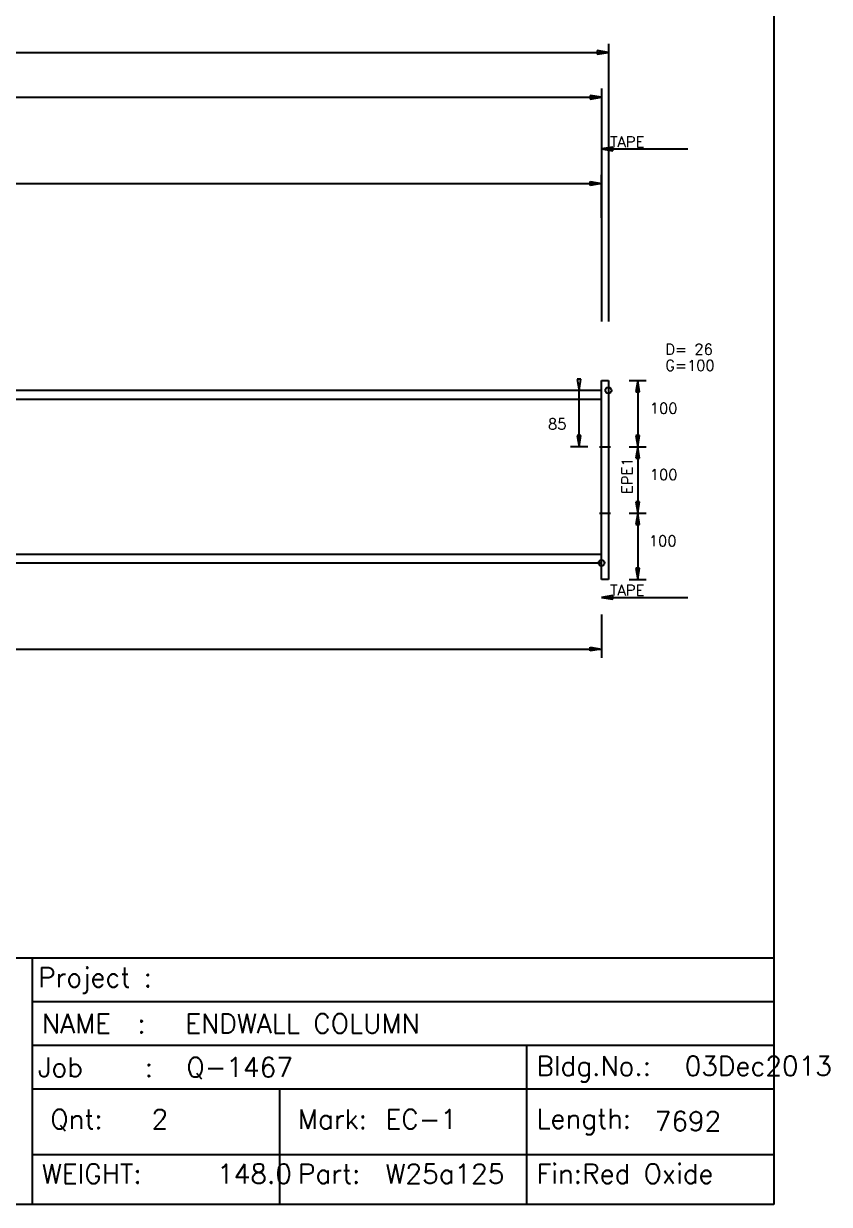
# Model space of a CAD drawing. Extents: x 0 to 428, y 0 to 297.
# Drawn here: x 309.5 to 428.2, y 0 to 173.9 of the extents above; entities that cross this region are included whole.
import ezdxf

# ---------------------------------------------------------------- set-up
doc = ezdxf.new("R2010")
doc.units = 0
doc.linetypes.add('CONTIN', pattern=[0])
doc.layers.get('0').update_dxf_attribs({"linetype": 'CONTIN'})
for name, color, linetype in [('1', 7, 'CONTIN'), ('11', 7, 'CONTIN'), ('12', 3, 'CONTIN'), ('15', 6, 'CONTIN'), ('2', 7, 'CONTIN'), ('21', 7, 'CONTIN'), ('22', 7, 'CONTIN'), ('3', 1, 'CONTIN'), ('6', 6, 'CONTIN')]:
    doc.layers.add(name, color=color, linetype=linetype)
doc.styles.add('SIMPLEX', font='SIMPLEX')

# ---------------------------------------------------------------- blocks, each defined once
blk = doc.blocks.new('CZEBORDR')
at = {"layer": '22'}
for p, q in [((420, 297), (420, 0)), ((420, 0), (0, 0))]:
    blk.add_line(p, q, dxfattribs=at)
blk = doc.blocks.new('LOGO')
at = {"linetype": 'CONTINUOUS'}
for p, q in [((-230.55, 36.3), (0, 36.3)), ((-138.23, 36.3), (0, 36.3)), ((-138.23, 36.3), (-109.26, 36.3)), ((-109.26, 36.3), (-109.26, 0)), ((-109.26, 36.3), (0, 36.3)), ((0, 36.3), (0, 0)), ((-109.26, 29.89), (0, 29.89)), ((-109.26, 23.45), (0, 23.45)), ((-36.42, 23.45), (-36.42, 0)), ((-109.26, 17.01), (0, 17.01)), ((-72.84, 17.01), (-72.84, 0)), ((-109.26, 7.37), (0, 7.37)), ((0, 0), (-230.55, 0)), ((-109.26, 0), (-138.23, 0))]:
    blk.add_line(p, q, dxfattribs=at)
at = {"layer": '22'}
for p, q in [((0, 297), (0, 0)), ((0, 0), (-420, 0))]:
    blk.add_line(p, q, dxfattribs=at)
at = {"style": 'SIMPLEX'}
for s, height, p in [('Project :', 2.857, (-108.38, 32.01)), ('NAME  :', 2.857, (-107.83, 25.21)), ('ENDWALL COLUMN', 2.8575, (-86.71, 25.21)), ('Job    :', 2.857, (-108.38, 18.77)), ('Q-1467', 2.857, (-86.53, 18.77)), ('Bldg.No.:', 2.857, (-34.99, 18.96)), ('03Dec2013', 2.857, (-13.14, 18.96)), ('Qnt:', 2.857, (-106.58, 11.12)), ('   2', 2.857, (-98.06, 11.12)), ('Mark:', 2.857, (-70.1, 11.12)), ('EC-1', 2.857, (-57.21, 11.12)), ('Length:', 2.857, (-34.99, 11.2)), ('7692', 2.857, (-17.55, 10.83)), ('WEIGHT:', 2.857, (-107.83, 3.08)), ('    148.0', 2.857, (-90.53, 3.08)), ('Part:', 2.857, (-70.1, 3.08)), ('W25a125', 2.857, (-57.21, 3.08)), ('Fin:Red Oxide', 2.8575, (-34.99, 3.08))]:
    blk.add_text(s, height=height, dxfattribs=at).set_placement(p)
blk = doc.blocks.new('ARROW')
at = {"layer": '2'}
for p, q in [((0, 0), (-1.651, 0.275)), ((-1.651, 0.275), (-1.651, -0.275)), ((-1.651, -0.275), (0, 0))]:
    blk.add_line(p, q, dxfattribs=at)
blk = doc.blocks.new('MAG_CRCL')
at = {"layer": '15'}
blk.add_circle((0, 0), 0.889, dxfattribs=at)
blk = doc.blocks.new('BSEPLT')
at = {"layer": '12'}
for p, q in [((-0.508, 0), (0.508, 0)), ((-0.508, -12.7), (-0.508, 0)), ((0.508, 0), (0.508, -12.7)), ((0.508, -12.7), (-0.508, -12.7))]:
    blk.add_line(p, q, dxfattribs=at)
blk = doc.blocks.new('CYAN_TICK')
at = {"layer": '6'}
blk.add_line((-1.6, 0), (1.6, 0), dxfattribs=at)
blk = doc.blocks.new('CZEPIECE')
at = {"layer": '1'}
for p, q in [((394.6, 55.88), (50.8, 55.88)), ((394.6, 30.48), (394.6, 55.88)), ((50.8, 54.61), (394.6, 54.61)), ((50.8, 31.75), (394.6, 31.75)), ((50.8, 30.48), (394.6, 30.48))]:
    blk.add_line(p, q, dxfattribs=at)
at = {"layer": '2'}
for p, q in [((395.616, 106.934), (395.616, 66.04)), ((50.8, 105.664), (395.616, 105.664)), ((394.6, 100.33), (394.6, 66.04)), ((50.8, 99.06), (394.6, 99.06)), ((394.6, 92.71), (394.6, 85.09)), ((394.6, 91.44), (407.3, 91.44)), ((394.6, 81.28), (394.6, 87.63)), ((249.96, 86.36), (394.6, 86.36)), ((392.568, 55.88), (390.028, 55.88)), ((391.298, 47.576), (391.298, 55.88)), ((398.664, 57.345), (401.204, 57.345)), ((399.934, 57.345), (399.934, 47.576)), ((392.568, 47.576), (390.028, 47.576)), ((398.664, 47.576), (401.204, 47.576)), ((399.934, 47.576), (399.934, 37.807)), ((398.664, 37.807), (401.204, 37.807)), ((399.934, 37.807), (399.934, 28.038)), ((398.664, 28.038), (401.204, 28.038)), ((394.6, 25.4), (407.3, 25.4)), ((394.6, 22.86), (394.6, 16.51)), ((249.96, 17.78), (394.6, 17.78))]:
    blk.add_line(p, q, dxfattribs=at)
at = {"rotation": 180}
for p in [(394.6, 91.44), (394.6, 25.4)]:
    blk.add_blockref('ARROW', p, dxfattribs=at)
at = {"yscale": 2.308, "zscale": 2.308}
blk.add_blockref('BSEPLT', (395.108, 57.345), dxfattribs=at)
blk.add_blockref('BSEPLT', (395.108, 57.345), dxfattribs=at)
at = {"layer": '15', "xscale": 0.5, "yscale": 0.5, "zscale": 0.5}
for p in [(395.616, 55.88), (394.6, 30.48)]:
    blk.add_blockref('MAG_CRCL', p, dxfattribs=at)
at = {"layer": '2'}
for p in [(395.616, 105.664), (394.6, 99.06)]:
    blk.add_blockref('ARROW', p, dxfattribs=at)
at = {"layer": '2', "xscale": -1, "rotation": 180}
for p in [(394.6, 86.36), (394.6, 17.78)]:
    blk.add_blockref('ARROW', p, dxfattribs=at)
at = {"layer": '2'}
for p, rotation in [((391.298, 55.88), -90), ((399.934, 57.345), 90), ((391.298, 47.576), -90), ((399.934, 47.576), -90), ((399.934, 47.576), 90), ((399.934, 37.807), -90), ((399.934, 37.807), 90), ((399.934, 28.038), -90)]:
    blk.add_blockref('ARROW', p, dxfattribs=dict(at, rotation=rotation))
at = {"layer": '2', "xscale": 0.5, "yscale": 0.5, "zscale": 0.5}
for p in [(395.108, 47.576), (395.108, 37.807)]:
    blk.add_blockref('CYAN_TICK', p, dxfattribs=at)
at = {"layer": '11', "style": 'SIMPLEX'}
for s, p in [('100', (401.712, 52.461)), ('85', (386.726, 50.141)), ('100', (401.712, 42.692)), ('100', (401.585, 32.922))]:
    blk.add_text(s, height=1.587, dxfattribs=at).set_placement(p)
at = {"layer": '2', "style": 'SIMPLEX'}
for p in [(395.87, 91.694), (395.87, 25.654)]:
    blk.add_text('TAPE', height=1.587, dxfattribs=at).set_placement(p)
at = {"layer": '21', "style": 'SIMPLEX'}
for s, p in [('D= 26', (403.998, 61.155)), ('G=100', (403.998, 58.774))]:
    blk.add_text(s, height=1.587, dxfattribs=at).set_placement(p)
at = {"layer": '3', "style": 'SIMPLEX'}
blk.add_text('EPE1', height=1.587, rotation=90, dxfattribs=at).set_placement((399.172, 40.64))

msp = doc.modelspace()

# ---------------------------------------------------------------- block references
msp.add_blockref('CZEPIECE', (0, 64))
at = {"layer": '1'}
msp.add_blockref('CZEBORDR', (0, 0), dxfattribs=at)
at = {"layer": '2'}
msp.add_blockref('LOGO', (420, 0), dxfattribs=at)

doc.saveas('drawing.dxf')
